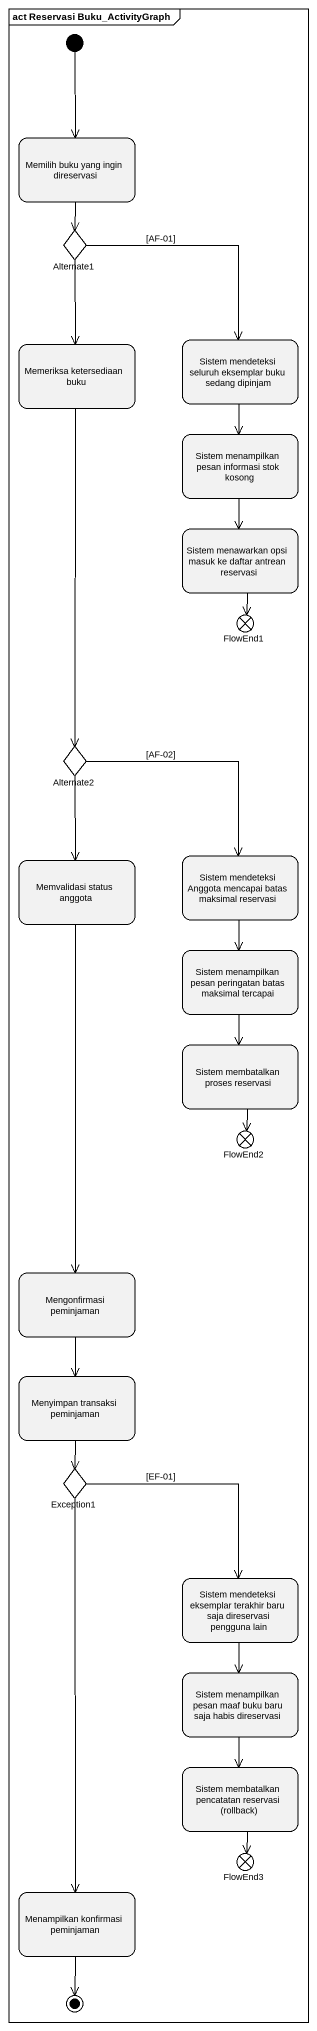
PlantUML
@startuml
mainframe act Reservasi Buku_ActivityGraph
hide empty description
state "Memilih buku yang ingin direservasi" as Memilih_buku_yang_ingin
state Alternate1 <<choice>>
state "Memeriksa ketersediaan buku" as Memeriksa_ketersediaan_buku
state "Sistem mendeteksi seluruh eksemplar buku sedang dipinjam" as Sistem_mendeteksi_seluruh
state "Sistem menampilkan pesan informasi stok kosong" as Sistem_menampilkan_pesan
state "Sistem menawarkan opsi masuk ke daftar antrean reservasi" as Sistem_menawarkan_opsi
state FlowEnd1 <<end>>
state Alternate2 <<choice>>
state "Sistem mendeteksi Anggota mencapai batas maksimal reservasi" as Sistem_mendeteksi_Anggota
state "Memvalidasi status anggota" as Memvalidasi_status_anggota
state "Sistem menampilkan pesan peringatan batas maksimal tercapai" as Sistem_menampilkan_pesan_2
state "Sistem membatalkan proses reservasi" as Sistem_membatalkan_proses
state FlowEnd2 <<end>>
state "Mengonfirmasi peminjaman" as Mengonfirmasi_peminjaman
state "Menyimpan transaksi peminjaman" as Menyimpan_transaksi
state Exception1 <<choice>>
state "Sistem mendeteksi eksemplar terakhir baru saja direservasi pengguna lain" as Sistem_mendeteksi_eksemplar
state "Sistem menampilkan pesan maaf buku baru saja habis direservasi" as Sistem_menampilkan_pesan_3
state "Sistem membatalkan pencatatan reservasi (rollback)" as Sistem_membatalkan
state FlowEnd3 <<end>>
state "Menampilkan konfirmasi peminjaman" as Menampilkan_konfirmasi
[*] --> Memilih_buku_yang_ingin
Memilih_buku_yang_ingin --> Alternate1
Alternate1 --> Memeriksa_ketersediaan_buku
Alternate1 --> Sistem_mendeteksi_seluruh : [AF-01]
Memeriksa_ketersediaan_buku --> Alternate2
Sistem_mendeteksi_seluruh --> Sistem_menampilkan_pesan
Sistem_menampilkan_pesan --> Sistem_menawarkan_opsi
Sistem_menawarkan_opsi --> FlowEnd1
Alternate2 --> Sistem_mendeteksi_Anggota : [AF-02]
Alternate2 --> Memvalidasi_status_anggota
Sistem_mendeteksi_Anggota --> Sistem_menampilkan_pesan_2
Memvalidasi_status_anggota --> Mengonfirmasi_peminjaman
Sistem_menampilkan_pesan_2 --> Sistem_membatalkan_proses
Sistem_membatalkan_proses --> FlowEnd2
Mengonfirmasi_peminjaman --> Menyimpan_transaksi
Menyimpan_transaksi --> Exception1
Exception1 --> Sistem_mendeteksi_eksemplar : [EF-01]
Exception1 --> Menampilkan_konfirmasi
Sistem_mendeteksi_eksemplar --> Sistem_menampilkan_pesan_3
Sistem_menampilkan_pesan_3 --> Sistem_membatalkan
Sistem_membatalkan --> FlowEnd3
Menampilkan_konfirmasi --> [*]
@enduml
